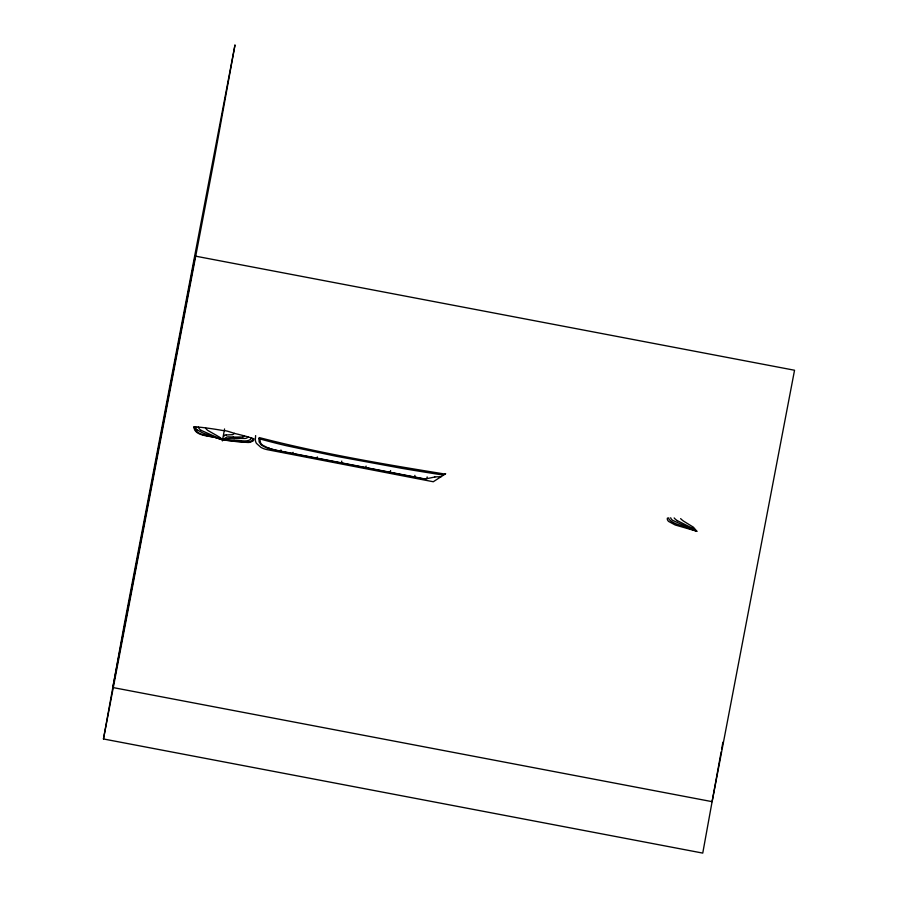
<?xml version="1.0" encoding="UTF-8"?>
<svg xmlns="http://www.w3.org/2000/svg" width="898" height="898" viewBox="0 0 898 898"><rect width="100%" height="100%" fill="white"/><g stroke="black" fill="none" stroke-linecap="round" stroke-linejoin="round"><path stroke-width="1.35" d="M445.105 474.088C382.773 464.041 320.384 453.4 259.219 437.573A67.451 17.343 10.8 0 0 259.006 438.404L259.118 441.906L260.835 444.465A21.698 5.579 10.8 0 0 264.214 446.699L266.504 447.72A14.716 3.783 10.8 0 0 268.154 448.338L279.289 451.11M234.816 433.465L227.34 431.141A40.904 10.518 10.8 0 0 224.264 430.524M251.721 438.101C248.073 443.264 239.542 439.784 234.142 440.2M268.783 448.259L268.884 447.608M292.883 453.479L293.096 452.334M341.442 462.852L341.756 461.101M103.461 738.964L124.362 623.975L235.007 44.9L214.106 159.878L103.461 738.964L702.752 853.1L721.161 751.806M222.378 440.918L224.556 428.952M317.095 458.148L317.32 456.914M390.271 472.281L390.585 470.552M414.618 476.973L414.91 475.368M721.655 749.067L722.901 742.219M426.808 478.701L427.156 476.917M224.186 436.024L224.747 435.059A7.004 1.796 10.8 0 1 225.252 435.025A16.916 4.355 10.8 0 1 226.251 434.991M280.715 451.133L280.962 449.932M193.946 427.145C194.776 437.988 215.52 435.182 222.569 439.863M365.778 467.555L366.115 466.084M194.148 427.111C196.505 436.888 212.59 435.193 219.999 439.201M255.627 435.586L255.301 440.087M248.095 436.922L247.006 437.943A11.831 3.042 10.8 0 1 244.997 438.482L231.751 438.258A18.218 4.681 10.8 0 0 228.126 438.46L223.276 439.605A36.459 9.373 10.8 0 1 223.849 438.965M252.765 441.019L250.43 442.22A11.685 3.008 10.8 0 1 248.151 442.49L239.036 441.917A81.19 20.879 10.8 0 1 237.274 441.726L222.861 439.908M223.849 438.965L226.857 437.057A8.127 2.088 10.8 0 1 228.272 436.877L233.278 437M445.677 473.717L433.285 481.743L268.412 449.887A8.901 2.29 10.8 0 1 263.765 448.708L262.519 448.158A16.041 4.131 10.8 0 1 260.79 447.271L256.401 443.309A84.715 21.788 10.8 0 1 255.346 440.099M242.516 436.956L236.342 437.101A37.75 9.71 10.8 0 1 233.289 437M226.251 434.98L232.795 434.654L234.389 433.442A67.305 17.309 10.8 0 1 238.498 434.363L244.234 435.844A35 9.002 10.8 0 1 253.786 438.808M224.96 440.132L246.726 442.074A12.381 3.188 10.8 0 0 249.105 441.883L251.99 440.772A41.937 10.787 10.8 0 0 253.113 438.617M279.996 451.245L424.664 479.139L434.318 477.107A15.94 4.097 10.8 0 1 434.789 477.018M425.214 479.027L277.37 450.482A27.512 7.072 10.8 0 1 274.709 449.876L274.047 449.718A22.327 5.736 10.8 0 1 268.659 448.248L262.53 445.127A27.614 7.105 10.8 0 1 260.611 442.972L259.904 439.796A66.474 17.096 10.8 0 1 259.971 438.965M221.222 439.515L220.302 438.898A31.677 8.149 10.8 0 0 216.104 437.023L201.253 430.411M258.972 438.684L267.436 440.974A199.132 51.197 10.8 0 0 286.282 445.689L336.447 456.307L400.474 468.083A684.792 176.075 10.8 0 0 443.533 475.098M221.402 439.537L203.981 433.408A34.158 8.778 10.8 0 1 202.331 432.701L197.526 430.075M691.786 527.934L677.395 520.672M680.617 518.617L680.875 518.887A43.149 11.09 10.8 0 0 683.737 521.222L693.436 527.227L696.758 531.133A68.282 17.556 10.8 0 1 693.278 530.202L675.217 524.993L668.55 521.401A30.105 7.745 10.8 0 1 667.506 517.978M221.716 439.593L221.716 439.369A11.528 2.963 10.8 0 0 221.638 439.01L220.886 438.213A30.375 7.813 10.8 0 0 219.797 437.438M193.732 427.066A9.609 2.47 10.8 0 1 198.256 427.078A42.924 11.034 10.8 0 1 204.048 427.695L204.946 427.807A89.856 23.101 10.8 0 1 223.175 430.58M677.328 520.66A31.441 8.082 10.8 0 1 674.162 517.933M691.83 527.934A50.108 12.886 10.8 0 1 696.691 531.313M670.705 517.753A23.09 5.938 10.8 0 0 672.602 520.312L696.736 531.223L677.047 524.207A26.895 6.915 10.8 0 1 670.918 521.042L669.975 520.268A23.056 5.927 10.8 0 1 668.741 517.764M197.425 430.063A22.293 5.736 10.8 0 1 195.798 426.977M201.096 430.411A30.251 7.779 10.8 0 1 198.323 427.089M205.53 427.875A28.388 7.296 10.8 0 0 207.909 430.501L215.509 434.823A83.761 21.541 10.8 0 1 219.819 437.438M253.674 438.819A50.995 13.111 10.8 0 1 252.798 441.03M244.391 435.889A11.18 2.874 10.8 0 1 242.696 437.012M223.4 439.897A42.296 10.877 10.8 0 1 234.075 440.143M434.744 477.006A15.951 4.097 10.8 0 1 440.828 476.894M195.248 256.098L112.811 687.52L712.103 801.656L794.539 370.245L195.248 256.098"/></g></svg>
